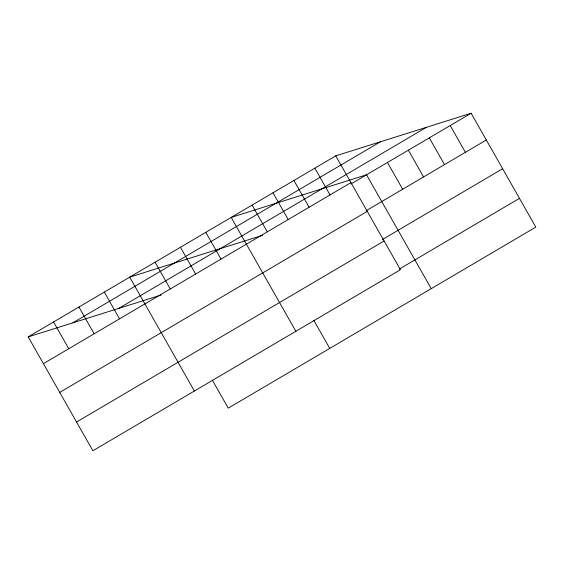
<?xml version="1.0" encoding="UTF-8"?>
<svg xmlns="http://www.w3.org/2000/svg" width="564" height="564" viewBox="0 0 564 564"><rect width="100%" height="100%" fill="white"/><g stroke="black" fill="none" stroke-linecap="round" stroke-linejoin="round"><path stroke-width="0.85" d="M335.749 155.854L400.433 269.726L92.884 450.763L28.2 336.891L335.749 155.854L471.116 113.237L535.8 227.109L228.251 408.146L212.353 380.157M72.869 322.827L380.418 141.79M118.898 308.339L426.44 127.302M43.407 363.66L350.949 182.616M350.878 184.012L471.116 113.237M366.078 210.781L486.316 139.999M59.735 392.403L367.277 211.359M382.406 239.524L502.644 168.742M76.556 422.02L384.105 240.976M399.234 269.141L519.472 198.359M262.577 235.315L129.692 277.15L194.376 391.021M28.2 336.891L161.085 295.057M450.199 125.546L465.406 152.308M429.289 137.856L444.488 164.617M408.371 150.172L423.578 176.934M387.461 162.481L402.661 189.243M431.234 288.662L366.551 174.791L231.184 217.408L295.867 331.279M314.832 168.164L330.039 194.925M293.922 180.473L309.121 207.235M273.004 192.782L288.211 219.551M252.094 205.099L267.294 231.86M313.845 320.415L329.743 348.404M205.811 232.34L221.01 259.109M180.438 247.279L195.637 274.041M155.065 262.218L170.265 288.979M104.319 292.089L119.519 318.85M78.946 307.02L94.146 333.782M53.573 321.959L68.773 348.721"/></g></svg>
